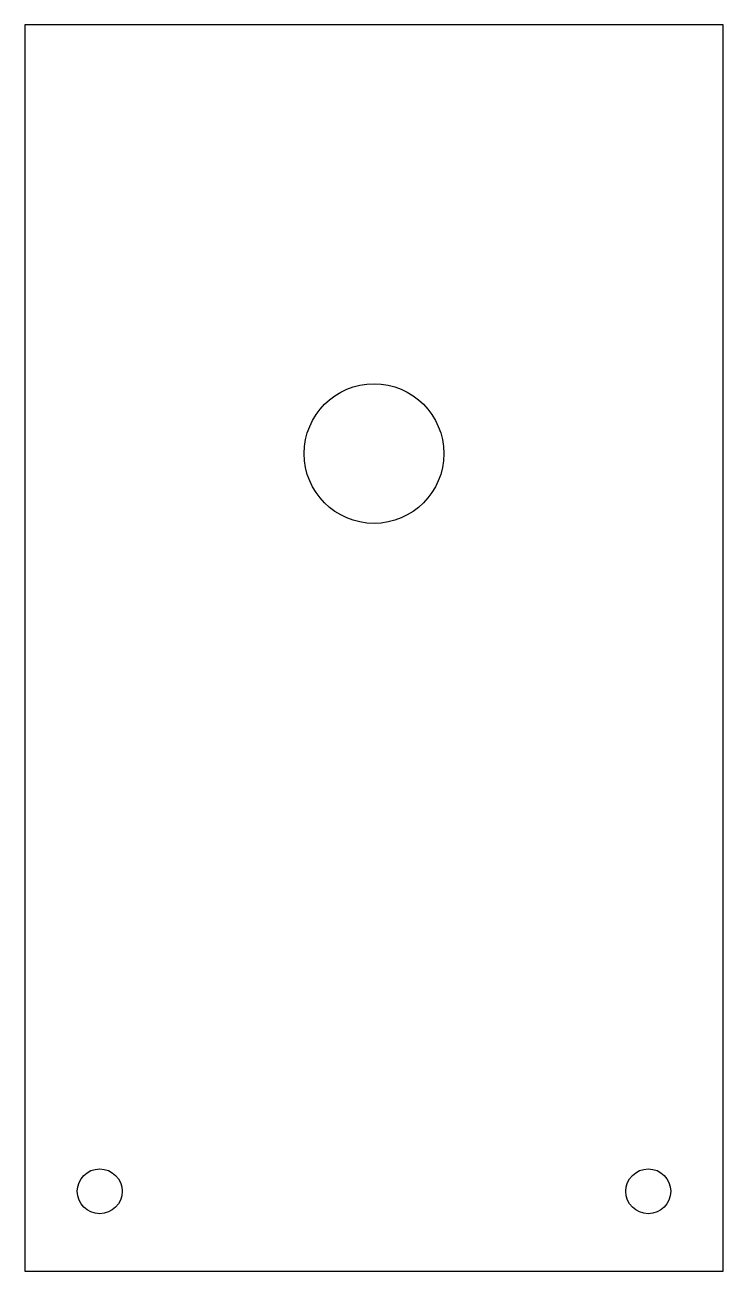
# Model space of a CAD drawing. Header units: metres. Extents: x 0 to 140, y 0 to 250.
import ezdxf

# ---------------------------------------------------------------- set-up
doc = ezdxf.new("R2010")
doc.units = ezdxf.units.M

msp = doc.modelspace()

# ---------------------------------------------------------------- linework, layer by layer
at = {"layer": 'BEARING_6001_D28'}
msp.add_circle((70, 164), 14, dxfattribs=at)
at = {"layer": 'FRAME_M8'}
for centre in [(15, 16), (125, 16)]:
    msp.add_circle(centre, 4.5, dxfattribs=at)
at = {"layer": 'OUTLINE_T17'}
for p, q in [((140, 250), (0, 250)), ((0, 250), (0, 0)), ((140, 0), (140, 250)), ((0, 0), (140, 0))]:
    msp.add_line(p, q, dxfattribs=at)

doc.saveas('drawing.dxf')
